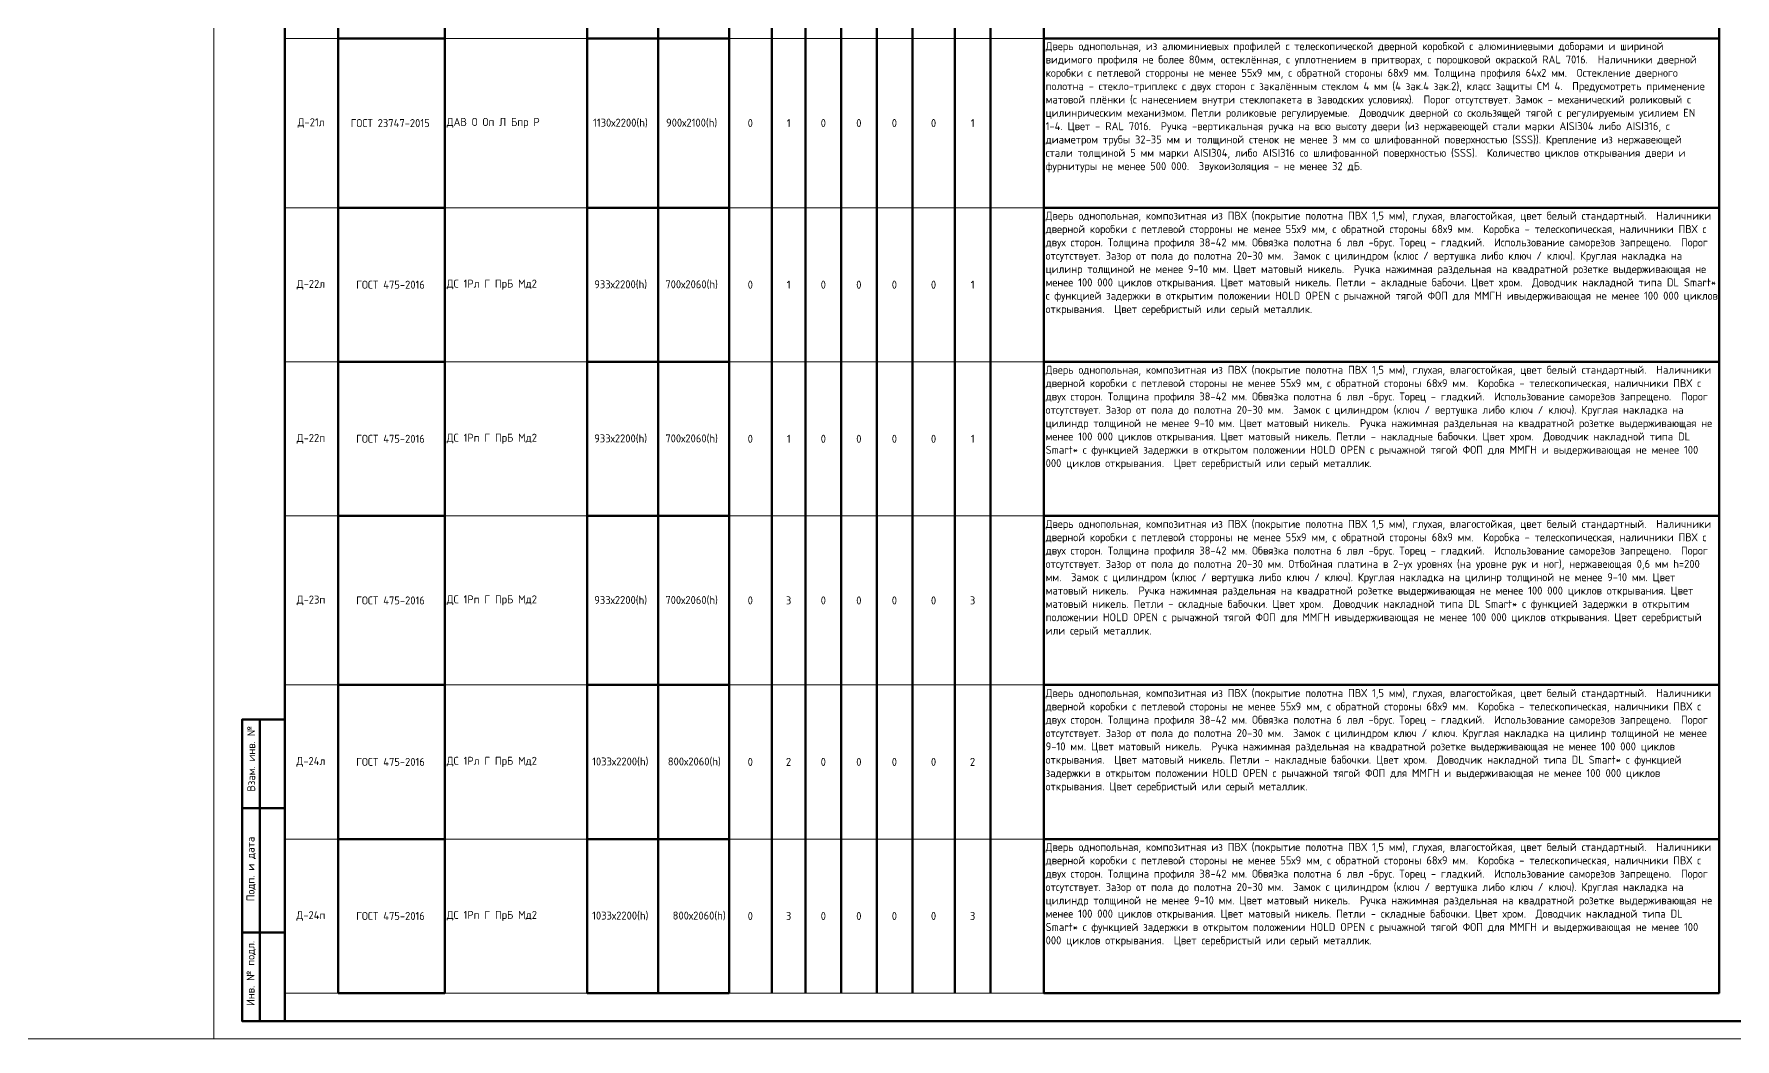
# Model space of a CAD drawing. Header units: millimetres. Extents: x -11345 to 411485, y -9810 to 73012.
# Drawn here: x -4652.8 to -4174.5, y 70053.3 to 70336 of the extents above; entities that cross this region are included whole.
import ezdxf

# ---------------------------------------------------------------- set-up
doc = ezdxf.new("R2010")
doc.units = ezdxf.units.MM
for name, color, linetype in [('PDF _Линии', 7, 'Continuous'), ('PDF _Основная надпись', 7, 'Continuous'), ('PDF _Текст', 7, 'Continuous')]:
    doc.layers.add(name, color=color, linetype=linetype)
doc.layers.add('Стены штриховка', color=7, linetype='Continuous', lineweight=9)
doc.styles.add('MtXpl_GOST_Common', font='GOST_Common.ttf')
doc.styles.add('PDF GOST Common', font='GOST_Common.ttf')

msp = doc.modelspace()

# ---------------------------------------------------------------- linework, layer by layer
at = {"layer": 'PDF _Линии', "lineweight": 50}
for points in [[(-4582.19359, 70632.83419), (-4582.19359, 70627.83888), (-4582.19359, 70618.56794), (-4582.19359, 70588.00346), (-4582.19359, 70570.22357), (-4582.19359, 70552.44367), (-4582.19359, 70521.87919), (-4582.19359, 70478.57245), (-4582.19359, 70426.71443), (-4582.19359, 70374.85641), (-4582.19359, 70344.29193), (-4582.19359, 70313.72745), (-4582.19359, 70283.16297), (-4582.19359, 70252.59849), (-4582.19359, 70226.30965), (-4582.19359, 70183.00291), (-4582.19359, 70139.65384), (-4582.19359, 70087.79582)], [(-4477.29223, 70634.52751), (-4477.29223, 70629.53221), (-4477.29223, 70620.26126), (-4477.29223, 70568.40324), (-4477.29223, 70516.54522), (-4477.29223, 70468.96284), (-4477.29223, 70421.38047), (-4477.29223, 70378.03139), (-4477.29223, 70334.68232), (-4477.29223, 70287.09994), (-4477.29223, 70243.75087), (-4477.29223, 70200.44414), (-4477.29223, 70152.86176), (-4477.29223, 70109.51268), (-4477.29223, 70066.16361)], [(-4393.8114, 70634.52751), (-4393.8114, 70629.53221), (-4393.8114, 70620.26126), (-4393.8114, 70568.40324), (-4393.8114, 70516.54522), (-4393.8114, 70468.96284), (-4393.8114, 70421.38047), (-4393.8114, 70378.03139), (-4393.8114, 70334.68232), (-4393.8114, 70287.09994), (-4393.8114, 70243.75087), (-4393.8114, 70200.44414), (-4393.8114, 70152.86176), (-4393.8114, 70109.51268), (-4393.8114, 70066.16361)], [(-4383.82079, 70634.52751), (-4383.82079, 70629.53221), (-4383.82079, 70620.26126), (-4383.82079, 70568.40324), (-4383.82079, 70516.54522), (-4383.82079, 70468.96284), (-4383.82079, 70421.38047), (-4383.82079, 70378.03139), (-4383.82079, 70334.68232), (-4383.82079, 70287.09994), (-4383.82079, 70243.75087), (-4383.82079, 70200.44414), (-4383.82079, 70152.86176), (-4383.82079, 70109.51268), (-4383.82079, 70066.16361)], [(-4445.28842, 70629.53221), (-4445.28842, 70620.26126), (-4445.28842, 70568.40324), (-4445.28842, 70516.54522), (-4445.28842, 70468.96284), (-4445.28842, 70421.38047), (-4445.28842, 70378.03139), (-4445.28842, 70334.68232), (-4445.28842, 70287.09994), (-4445.28842, 70243.75087), (-4445.28842, 70200.44414), (-4445.28842, 70152.86176), (-4445.28842, 70109.51268), (-4445.28842, 70066.16361)], [(-4435.80581, 70629.53221), (-4435.80581, 70620.26126), (-4435.80581, 70568.40324), (-4435.80581, 70516.54522), (-4435.80581, 70468.96284), (-4435.80581, 70421.38047), (-4435.80581, 70378.03139), (-4435.80581, 70334.68232), (-4435.80581, 70287.09994), (-4435.80581, 70243.75087), (-4435.80581, 70200.44414), (-4435.80581, 70152.86176), (-4435.80581, 70109.51268), (-4435.80581, 70066.16361)], [(-4425.8152, 70629.53221), (-4425.8152, 70620.26126), (-4425.8152, 70568.40324), (-4425.8152, 70516.54522), (-4425.8152, 70468.96284), (-4425.8152, 70421.38047), (-4425.8152, 70378.03139), (-4425.8152, 70334.68232), (-4425.8152, 70287.09994), (-4425.8152, 70243.75087), (-4425.8152, 70200.44414), (-4425.8152, 70152.86176), (-4425.8152, 70109.51268), (-4425.8152, 70066.16361)], [(-4415.8246, 70629.53221), (-4415.8246, 70620.26126), (-4415.8246, 70568.40324), (-4415.8246, 70516.54522), (-4415.8246, 70468.96284), (-4415.8246, 70421.38047), (-4415.8246, 70378.03139), (-4415.8246, 70334.68232), (-4415.8246, 70287.09994), (-4415.8246, 70243.75087), (-4415.8246, 70200.44414), (-4415.8246, 70152.86176), (-4415.8246, 70109.51268), (-4415.8246, 70066.16361)], [(-4405.79166, 70629.53221), (-4405.79166, 70620.26126), (-4405.79166, 70568.40324), (-4405.79166, 70516.54522), (-4405.79166, 70468.96284), (-4405.79166, 70421.38047), (-4405.79166, 70378.03139), (-4405.79166, 70334.68232), (-4405.79166, 70287.09994), (-4405.79166, 70243.75087), (-4405.79166, 70200.44414), (-4405.79166, 70152.86176), (-4405.79166, 70109.51268), (-4405.79166, 70066.16361)], [(-4582.19359, 70066.16361), (-4582.19359, 70109.51268), (-4582.19359, 70152.86176), (-4582.19359, 70200.44414), (-4582.19359, 70243.75087), (-4582.19359, 70287.09994), (-4582.19359, 70334.68232), (-4582.19359, 70378.03139)], [(-4537.23586, 70378.03139), (-4537.23586, 70334.68232), (-4537.23586, 70287.09994), (-4537.23586, 70243.75087), (-4537.23586, 70200.44414), (-4537.23586, 70152.86176), (-4537.23586, 70109.51268), (-4537.23586, 70066.16361), (-4567.20768, 70066.16361), (-4567.20768, 70109.51268), (-4567.20768, 70152.86176), (-4567.20768, 70200.44414), (-4567.20768, 70243.75087), (-4567.20768, 70287.09994), (-4567.20768, 70334.68232), (-4567.20768, 70378.03139)], [(-4457.31101, 70378.03139), (-4457.31101, 70334.68232), (-4457.31101, 70287.09994), (-4457.31101, 70243.75087), (-4457.31101, 70200.44414), (-4457.31101, 70152.86176), (-4457.31101, 70109.51268), (-4457.31101, 70066.16361), (-4477.29223, 70066.16361), (-4497.27344, 70066.16361), (-4497.27344, 70109.51268), (-4497.27344, 70152.86176), (-4497.27344, 70200.44414), (-4497.27344, 70243.75087), (-4497.27344, 70287.09994), (-4497.27344, 70334.68232), (-4497.27344, 70378.03139)], [(-4178.97103, 70378.03139), (-4178.97103, 70334.68232), (-4178.97103, 70287.09994), (-4178.97103, 70243.75087), (-4178.97103, 70200.44414), (-4178.97103, 70152.86176), (-4178.97103, 70109.51268), (-4178.97103, 70066.16361), (-4368.83488, 70066.16361)], [(-4368.83488, 70378.03139), (-4368.83488, 70334.68232), (-4368.83488, 70287.09994), (-4368.83488, 70243.75087), (-4368.83488, 70200.44414), (-4368.83488, 70152.86176), (-4368.83488, 70109.51268), (-4368.83488, 70066.16361), (-4368.83488, 70109.51268), (-4368.83488, 70152.86176), (-4368.83488, 70200.44414), (-4368.83488, 70243.75087), (-4368.83488, 70287.09994), (-4368.83488, 70334.68232), (-4368.83488, 70378.03139)], [(-4537.23586, 70334.68232), (-4567.20768, 70334.68232)], [(-4457.31101, 70334.68232), (-4477.29223, 70334.68232), (-4497.27344, 70334.68232)], [(-4178.97103, 70334.68232), (-4368.83488, 70334.68232)], [(-4537.23586, 70287.09994), (-4567.20768, 70287.09994)], [(-4457.31101, 70287.09994), (-4477.29223, 70287.09994), (-4497.27344, 70287.09994)], [(-4178.97103, 70287.09994), (-4368.83488, 70287.09994)], [(-4537.23586, 70243.75087), (-4567.20768, 70243.75087)], [(-4457.31101, 70243.75087), (-4477.29223, 70243.75087), (-4497.27344, 70243.75087)], [(-4178.97103, 70243.75087), (-4368.83488, 70243.75087)], [(-4537.23586, 70200.44414), (-4567.20768, 70200.44414)], [(-4457.31101, 70200.44414), (-4477.29223, 70200.44414), (-4497.27344, 70200.44414)], [(-4178.97103, 70200.44414), (-4368.83488, 70200.44414)], [(-4537.23586, 70152.86176), (-4567.20768, 70152.86176)], [(-4457.31101, 70152.86176), (-4477.29223, 70152.86176), (-4497.27344, 70152.86176)], [(-4178.97103, 70152.86176), (-4368.83488, 70152.86176)], [(-4537.23586, 70109.51268), (-4567.20768, 70109.51268)], [(-4457.31101, 70109.51268), (-4477.29223, 70109.51268), (-4497.27344, 70109.51268)], [(-4178.97103, 70109.51268), (-4368.83488, 70109.51268)]]:
    msp.add_lwpolyline(points, dxfattribs=at)
at = {"layer": 'PDF _Линии', "lineweight": 20}
for points in [[(-4567.20768, 70334.68232), (-4582.19359, 70334.68232)], [(-4497.27344, 70334.68232), (-4537.23586, 70334.68232)], [(-4368.83488, 70334.68232), (-4383.82079, 70334.68232), (-4393.8114, 70334.68232), (-4405.79166, 70334.68232), (-4415.8246, 70334.68232), (-4425.8152, 70334.68232), (-4435.80581, 70334.68232), (-4445.28842, 70334.68232), (-4457.31101, 70334.68232)], [(-4567.20768, 70287.09994), (-4582.19359, 70287.09994)], [(-4497.27344, 70287.09994), (-4537.23586, 70287.09994)], [(-4368.83488, 70287.09994), (-4383.82079, 70287.09994), (-4393.8114, 70287.09994), (-4405.79166, 70287.09994), (-4415.8246, 70287.09994), (-4425.8152, 70287.09994), (-4435.80581, 70287.09994), (-4445.28842, 70287.09994), (-4457.31101, 70287.09994)], [(-4567.20768, 70243.75087), (-4582.19359, 70243.75087)], [(-4497.27344, 70243.75087), (-4537.23586, 70243.75087)], [(-4368.83488, 70243.75087), (-4383.82079, 70243.75087), (-4393.8114, 70243.75087), (-4405.79166, 70243.75087), (-4415.8246, 70243.75087), (-4425.8152, 70243.75087), (-4435.80581, 70243.75087), (-4445.28842, 70243.75087), (-4457.31101, 70243.75087)], [(-4567.20768, 70200.44414), (-4582.19359, 70200.44414)], [(-4497.27344, 70200.44414), (-4537.23586, 70200.44414)], [(-4368.83488, 70200.44414), (-4383.82079, 70200.44414), (-4393.8114, 70200.44414), (-4405.79166, 70200.44414), (-4415.8246, 70200.44414), (-4425.8152, 70200.44414), (-4435.80581, 70200.44414), (-4445.28842, 70200.44414), (-4457.31101, 70200.44414)], [(-4567.20768, 70152.86176), (-4582.19359, 70152.86176)], [(-4497.27344, 70152.86176), (-4537.23586, 70152.86176)], [(-4368.83488, 70152.86176), (-4383.82079, 70152.86176), (-4393.8114, 70152.86176), (-4405.79166, 70152.86176), (-4415.8246, 70152.86176), (-4425.8152, 70152.86176), (-4435.80581, 70152.86176), (-4445.28842, 70152.86176), (-4457.31101, 70152.86176)], [(-4567.20768, 70109.51268), (-4582.19359, 70109.51268)], [(-4497.27344, 70109.51268), (-4537.23586, 70109.51268)], [(-4368.83488, 70109.51268), (-4383.82079, 70109.51268), (-4393.8114, 70109.51268), (-4405.79166, 70109.51268), (-4415.8246, 70109.51268), (-4425.8152, 70109.51268), (-4435.80581, 70109.51268), (-4445.28842, 70109.51268), (-4457.31101, 70109.51268)], [(-4567.20768, 70066.16361), (-4582.19359, 70066.16361)], [(-4497.27344, 70066.16361), (-4537.23586, 70066.16361)], [(-4368.83488, 70066.16361), (-4383.82079, 70066.16361), (-4393.8114, 70066.16361), (-4405.79166, 70066.16361), (-4415.8246, 70066.16361), (-4425.8152, 70066.16361), (-4435.80581, 70066.16361), (-4445.28842, 70066.16361), (-4457.31101, 70066.16361)]]:
    msp.add_lwpolyline(points, dxfattribs=at)
at = {"layer": 'PDF _Основная надпись', "lineweight": 20}
msp.add_lwpolyline([(-4602.1748, 70053.25202), (-3761.82088, 70053.25202), (-3761.82088, 70646.8041), (-4602.1748, 70646.8041)], close=True, dxfattribs=at)
at = {"layer": 'PDF _Основная надпись', "lineweight": 50}
msp.add_lwpolyline([(-3766.81619, 70058.24733), (-3766.81619, 70641.8088), (-4582.19359, 70641.8088), (-4582.19359, 70058.24733)], close=True, dxfattribs=at)
for points in [[(-4582.19359, 70058.24733), (-4594.21619, 70058.24733), (-4594.21619, 70143.16748), (-4582.19359, 70143.16748)], [(-4589.22088, 70143.16748), (-4589.22088, 70058.24733)], [(-4594.21619, 70118.19097), (-4582.19359, 70118.19097)], [(-4594.21619, 70083.22384), (-4582.19359, 70083.22384)]]:
    msp.add_lwpolyline(points, dxfattribs=at)
at = {"layer": 'Стены штриховка', "color": 1}
msp.add_line((-8597.61235, 70053.25202), (10799.93893, 70053.25202), dxfattribs=at)

# ---------------------------------------------------------------- texts
at = {"layer": 'PDF _Текст', "char_height": 2.25}
for s, insert, width, attachment_point, style in [('Дверь однопольная, из алюминиевых профилей с телескопической дверной коробкой с алюминиевыми доборами и шириной видимого профиля не более 80мм, остеклённая, с уплотнением в притворах, с порошковой окраской RAL 7016.  Наличники дверной коробки с петлевой сторроны не менее 55х9 мм, с обратной стороны 68х9 мм. Толщина профиля 64х2 мм.  Остекление дверного полотна - стекло-триплекс с двух сторон с закалённым стеклом 4 мм (4 зак.4 зак.2), класс защиты СМ 4.  Предусмотреть применение {\\C5;матовой плёнки (с нанесением внутри стеклопакета в заводских условиях).  Порог отсутствует. Замок - механический роликовый с цилинрическим механизмом. Петли }роликовые регулируемые.  Доводчик дверной со скользящей тягой с регулируемым усилием EN 1-4. Цвет - RAL 7016.  Ручка -вертикальная ручка на всю высоту двери (из нержавеющей стали марки AISI304 либо AISI316, с диаметром трубы 32-35 мм и толщиной стенок не менее 3 мм со шлифованной поверхностью (SSS)). Крепление из нержавеющей стали толщиной 5 мм марки AISI304, либо AISI316 со шлифованной поверхностью (SSS).  Количество циклов открывания двери и фурнитуры не менее 500 000.  Звукоизоляция - не менее 32 дБ.', (-4368.31737, 70333.67615), 186.9231477, 1, 'MtXpl_GOST_Common'), ('Дверь однопольная, композитная из ПВХ (покрытие полотна ПВХ 1,5 мм), глухая, влагостойкая, цвет белый стандартный.  Наличники дверной коробки с петлевой сторроны не менее 55х9 мм, с обратной стороны 68х9 мм.  Коробка - телескопическая, наличники ПВХ с двух сторон. Толщина профиля 38-42 мм. Обвязка полотна 6 лвл -брус. Торец - гладкий.  Использование саморезов запрещено.  Порог отсутствует. Зазор от пола до полотна 20-30 мм.  Замок с цилиндром (клюс / вертушка либо ключ / ключ). Круглая накладка на цилинр толщиной не менее 9-10 мм. Цвет матовый никель.  Ручка нажимная раздельная на квадратной розетке выдерживающая не менее 100 000 циклов открывания. Цвет матовый никель. Петли - акладные бабочи. Цвет хром.  Доводчик накладной типа DL Smart* с функцией задержки в открытим положении HOLD OPEN с рычажной тягой ФОП для ММГН ивыдерживающая не менее 100 000 циклов открывания.  Цвет серебристый или серый металлик.', (-4368.31737, 70285.97934), 189.0542045, 1, 'MtXpl_GOST_Common'), ('Дверь однопольная, композитная из ПВХ (покрытие полотна ПВХ 1,5 мм), глухая, влагостойкая, цвет белый стандартный.  Наличники дверной коробки с петлевой стороны не менее 55х9 мм, с обратной стороны 68х9 мм.  Коробка - телескопическая, наличники ПВХ с двух сторон. Толщина профиля 38-42 мм. Обвязка полотна 6 лвл -брус. Торец - гладкий.  Использование саморезов запрещено.  Порог отсутствует. Зазор от пола до полотна 20-30 мм.  Замок с цилиндром (ключ / вертушка либо ключ / ключ). Круглая накладка на цилиндр толщиной не менее 9-10 мм. Цвет матовый никель.  Ручка нажимная раздельная на квадратной розетке выдерживающая не менее 100 000 циклов открывания. Цвет матовый никель. Петли - накладные бабочки. Цвет хром.  Доводчик накладной типа DL Smart* с функцией задержки в открытом положении HOLD OPEN с рычажной тягой ФОП для ММГН и выдерживающая не менее 100 000 циклов открывания.  Цвет серебристый или серый металлик.', (-4368.31737, 70242.6285), 188.0537727, 1, 'MtXpl_GOST_Common'), ('Дверь однопольная, композитная из ПВХ (покрытие полотна ПВХ 1,5 мм), глухая, влагостойкая, цвет белый стандартный.  Наличники дверной коробки с петлевой сторроны не менее 55х9 мм, с обратной стороны 68х9 мм.  Коробка - телескопическая, наличники ПВХ с двух сторон. Толщина профиля 38-42 мм. Обвязка полотна 6 лвл -брус. Торец - гладкий.  Использование саморезов запрещено.  Порог отсутствует. Зазор от пола до полотна 20-30 мм. Отбойная платина в 2-ух уровнях (на уровне рук и ног), нержавеющая 0,6 мм h=200 мм.  Замок с цилиндром (клюс / вертушка либо ключ / ключ). Круглая накладка на цилинр толщиной не менее 9-10 мм. Цвет матовый никель.  Ручка нажимная раздельная на квадратной розетке выдерживающая не менее 100 000 циклов открывания. Цвет матовый никель. Петли - складные бабочки. Цвет хром.  Доводчик накладной типа DL Smart* с функцией задержки в открытим положении HOLD OPEN с рычажной тягой ФОП для ММГН ивыдерживающая не менее 100 000 циклов открывания. Цвет серебристый или серый металлик.', (-4368.31737, 70199.27768), 189.0542045, 1, 'MtXpl_GOST_Common'), ('Дверь однопольная, композитная из ПВХ (покрытие полотна ПВХ 1,5 мм), глухая, влагостойкая, цвет белый стандартный.  Наличники дверной коробки с петлевой стороны не менее 55х9 мм, с обратной стороны 68х9 мм.  Коробка - телескопическая, наличники ПВХ с двух сторон. Толщина профиля 38-42 мм. Обвязка полотна 6 лвл -брус. Торец - гладкий.  Использование саморезов запрещено.  Порог отсутствует. Зазор от пола до полотна 20-30 мм.  Замок с цилиндром ключ / ключ. Круглая накладка на цилинр толщиной не менее 9-10 мм. Цвет матовый никель.  Ручка нажимная раздельная на квадратной розетке выдерживающая не менее 100 000 циклов открывания.  Цвет матовый никель. Петли - накладные бабочки. Цвет хром.  Доводчик накладной типа DL Smart* с функцией задержки в открытом положении HOLD OPEN с рычажной тягой ФОП для ММГН и выдерживающая не менее 100 000 циклов открывания. Цвет серебристый или серый металлик.', (-4368.31737, 70151.69336), 187.9407102, 1, 'MtXpl_GOST_Common'), ('Дверь однопольная, композитная из ПВХ (покрытие полотна ПВХ 1,5 мм), глухая, влагостойкая, цвет белый стандартный.  Наличники дверной коробки с петлевой стороны не менее 55х9 мм, с обратной стороны 68х9 мм.  Коробка - телескопическая, наличники ПВХ с двух сторон. Толщина профиля 38-42 мм. Обвязка полотна 6 лвл -брус. Торец - гладкий.  Использование саморезов запрещено.  Порог отсутствует. Зазор от пола до полотна 20-30 мм.  Замок с цилиндром (ключ / вертушка либо ключ / ключ). Круглая накладка на цилиндр толщиной не менее 9-10 мм. Цвет матовый никель.  Ручка нажимная раздельная на квадратной розетке выдерживающая не менее 100 000 циклов открывания. Цвет матовый никель. Петли - складные бабочки. Цвет хром.  Доводчик накладной типа DL Smart* с функцией задержки в открытом положении HOLD OPEN с рычажной тягой ФОП для ММГН и выдерживающая не менее 100 000 циклов открывания.  Цвет серебристый или серый металлик.', (-4368.31737, 70108.38487), 187.4713295, 1, 'MtXpl_GOST_Common'), ('3', (-4441.34489, 70087.8572), 1.125, 4, 'PDF GOST Common')]:
    msp.add_mtext(s, dxfattribs=dict(at, insert=insert, width=width, attachment_point=attachment_point, style=style))
at = {"layer": 'PDF _Текст', "char_height": 2.25, "attachment_point": 4, "style": 'PDF GOST Common'}
for s, insert in [('Д-21л', (-4578.63664, 70310.91926)), ('ГОСТ 23747-2015', (-4563.73479, 70310.91926)), ('ДАВ О Оп Л Бпр Р', (-4536.72519, 70310.91926)), ('1130х2200(h)', (-4495.57577, 70310.91926)), ('900х2100(h)', (-4475.04339, 70310.91926)), ('0', (-4452.09793, 70310.91926)), ('1', (-4441.09088, 70310.91926)), ('0', (-4431.56555, 70310.91926)), ('0', (-4421.57453, 70310.91926)), ('0', (-4411.58352, 70310.91926)), ('0', (-4400.57649, 70310.91926)), ('1', (-4389.35777, 70310.91926)), ('Д-22л', (-4578.89065, 70265.45168)), ('ГОСТ 475-2016', (-4562.1684, 70265.45168)), ('ДС 1Рл Г ПрБ Мд2', (-4536.72519, 70265.45168)), ('933х2200(h)', (-4495.23709, 70265.45168)), ('700х2060(h)', (-4475.25506, 70265.45168)), ('0', (-4452.09793, 70265.45168)), ('1', (-4441.09088, 70265.45168)), ('0', (-4431.56555, 70265.45168)), ('0', (-4421.57453, 70265.45168)), ('0', (-4411.58352, 70265.45168)), ('0', (-4400.57649, 70265.45168)), ('1', (-4389.35777, 70265.45168)), ('Д-22п', (-4578.89065, 70222.10084)), ('ГОСТ 475-2016', (-4562.1684, 70222.10084)), ('ДС 1Рп Г ПрБ Мд2', (-4536.72519, 70222.10084)), ('933х2200(h)', (-4495.23709, 70222.10084)), ('700х2060(h)', (-4475.25506, 70222.10084)), ('0', (-4452.09793, 70222.10084)), ('1', (-4441.09088, 70222.10084)), ('0', (-4431.56555, 70222.10084)), ('0', (-4421.57453, 70222.10084)), ('0', (-4411.58352, 70222.10084)), ('0', (-4400.57649, 70222.10084)), ('1', (-4389.35777, 70222.10084)), ('Д-23п', (-4578.89065, 70176.63326)), ('ГОСТ 475-2016', (-4562.1684, 70176.63326)), ('ДС 1Рп Г ПрБ Мд2', (-4536.72519, 70176.63326)), ('933х2200(h)', (-4495.23709, 70176.63326)), ('700х2060(h)', (-4475.25506, 70176.63326)), ('0', (-4452.09793, 70176.63326)), ('3', (-4441.34489, 70176.63326)), ('0', (-4431.56555, 70176.63326)), ('0', (-4421.57453, 70176.63326)), ('0', (-4411.58352, 70176.63326)), ('0', (-4400.57649, 70176.63326)), ('3', (-4389.61177, 70176.63326)), ('Д-24л', (-4578.97532, 70131.20803)), ('ГОСТ 475-2016', (-4562.1684, 70131.20803)), ('ДС 1Рл Г ПрБ Мд2', (-4536.72519, 70131.20803)), ('1033х2200(h)    800х2060(h)', (-4495.82978, 70131.20803)), ('0', (-4452.09793, 70131.20803)), ('2', (-4441.34489, 70131.20803)), ('0', (-4431.56555, 70131.20803)), ('0', (-4421.57453, 70131.20803)), ('0', (-4411.58352, 70131.20803)), ('0', (-4400.57649, 70131.20803)), ('2', (-4389.61177, 70131.20803)), ('Д-24п', (-4578.97532, 70087.8572)), ('ГОСТ 475-2016', (-4562.1684, 70087.8572)), ('ДС 1Рп Г ПрБ Мд2', (-4536.72519, 70087.8572)), ('1033х2200(h)     800х2060(h)', (-4495.82978, 70087.8572)), ('0', (-4452.09793, 70087.8572)), ('0', (-4431.56555, 70087.8572)), ('0', (-4421.57453, 70087.8572)), ('0', (-4411.58352, 70087.8572)), ('0', (-4400.57649, 70087.8572)), ('3', (-4389.61177, 70087.8572))]:
    msp.add_mtext(s, dxfattribs=dict(at, insert=insert))
at = {"layer": 'PDF _Текст', "char_height": 2.25, "attachment_point": 4, "rotation": 90, "style": 'PDF GOST Common'}
for s, insert in [('Взам. инв. №', (-4591.69339, 70122.85046)), ('Подп. и дата', (-4591.69339, 70091.98838)), ('Инв. № подл.', (-4591.69339, 70062.56569))]:
    msp.add_mtext(s, dxfattribs=dict(at, insert=insert))

doc.saveas('drawing.dxf')
